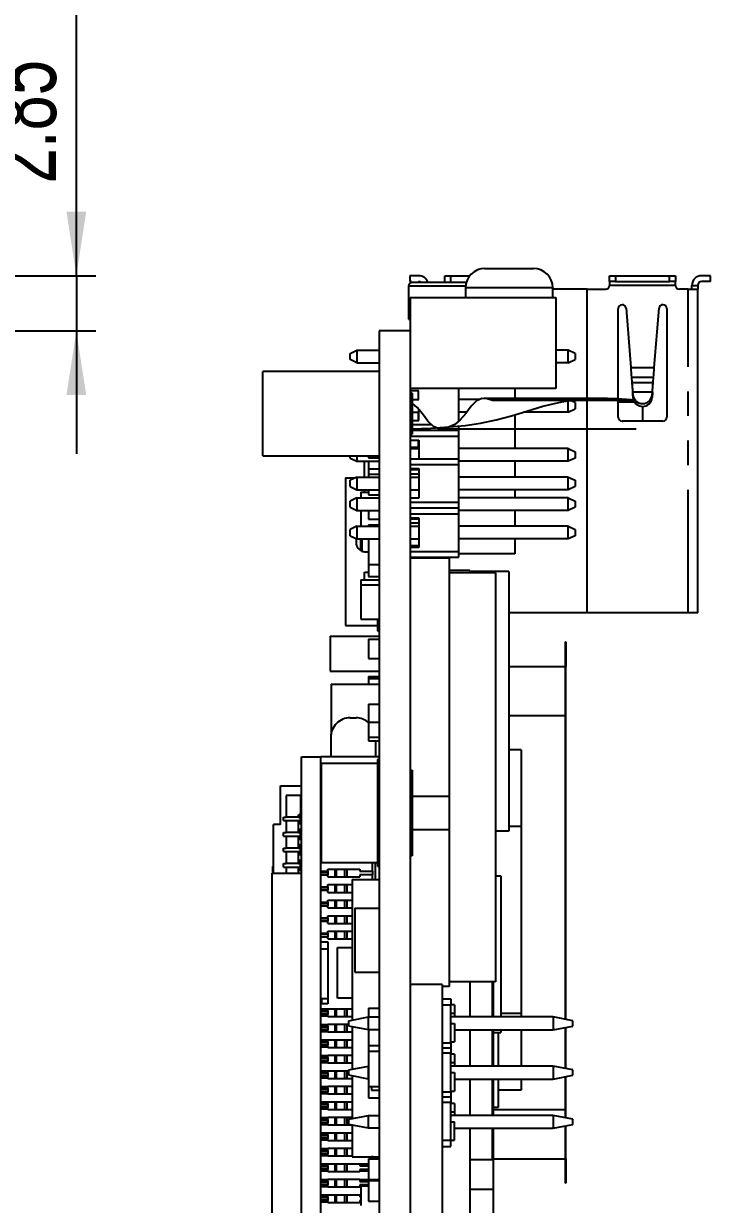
# Model space of a CAD drawing. Extents: x 5 to 415, y 3 to 292.
# Drawn here: x 143.2 to 178.7, y 135.3 to 196.2 of the extents above; entities that cross this region are included whole.
import ezdxf
from ezdxf.enums import TextEntityAlignment as Align

# ---------------------------------------------------------------- set-up
doc = ezdxf.new("R2010")
doc.units = 0
doc.linetypes.add('PHANTOM', pattern=[12.7, 6.35, -1.27, 1.27, -1.27, 1.27, -1.27])
doc.layers.get('0').update_dxf_attribs({"linetype": 'CONTINUOUS'})
doc.dimstyles.new('SLDDIMSTYLE0', dxfattribs={"dimtxt": 3.5, "dimasz": 3.302, "dimexe": 0, "dimexo": 0.0625, "dimgap": 0.875, "dimtad": 1, "dimrnd": 1e-09, "dimzin": 12, "dimsah": 1, "dimcen": 0.09, "dimazin": 3, "dimtfac": 1, "dimtmove": 0, "dimatfit": 3})

# ---------------------------------------------------------------- blocks, each defined once
blk = doc.blocks.new('_D_17')
at = {"color": 7, "linetype": 'CONTINUOUS'}
for p, q in [((145.943, 183.202), (145.943, 197.009)), ((124.04, 183.202), (146.943, 183.202)), ((145.943, 183.202), (145.943, 180.352)), ((134.75, 180.352), (146.943, 180.352)), ((145.943, 180.352), (145.943, 174.002))]:
    blk.add_line(p, q, dxfattribs=at)
for points in [[(145.943, 183.202), (146.451, 186.504), (145.435, 186.504)], [(145.943, 180.352), (145.435, 177.05), (146.451, 177.05)]]:
    blk.add_solid(points, dxfattribs=at)
at = {"color": 7, "linetype": 'CONTINUOUS', "width": 0.7}
blk.add_text('2.85', height=3.5, rotation=90, dxfattribs=at).set_placement((145.943, 187.957, -81.793), align=Align.BOTTOM_LEFT)

msp = doc.modelspace()

# ---------------------------------------------------------------- linework, layer by layer
at = {"color": 7, "linetype": 'CONTINUOUS'}
for p, q in [((167.021, 183.575), (169.521, 183.575)), ((163.151, 183.202), (163.151, 182.902)), ((163.601, 183.202), (163.151, 183.202)), ((163.225, 182.902), (163.151, 182.902)), ((166.071, 182.852), (163.271, 182.852)), ((164.951, 182.902), (164.951, 183.202)), ((164.951, 183.202), (165.251, 183.202)), ((165.251, 183.202), (166.242, 183.202)), ((173.451, 182.902), (173.451, 183.202)), ((173.451, 183.202), (173.751, 183.202)), ((173.751, 182.902), (173.451, 182.902)), ((173.451, 182.902), (173.451, 182.702)), ((173.751, 183.202), (176.551, 183.202)), ((173.751, 182.902), (176.551, 182.902)), ((176.551, 183.202), (176.851, 183.202)), ((176.851, 182.902), (176.551, 182.902)), ((176.851, 183.202), (176.851, 182.902)), ((176.851, 182.702), (176.851, 182.902)), ((178.651, 183.202), (178.201, 183.202)), ((178.651, 182.902), (178.201, 182.902)), ((178.651, 182.902), (178.651, 183.202)), ((163.071, 182.652), (163.071, 180.952)), ((166.021, 182.575), (166.021, 182.075)), ((170.521, 182.075), (170.521, 182.575)), ((172.301, 182.502), (170.521, 182.502)), ((172.301, 176.866), (172.301, 182.502)), ((172.301, 182.502), (173.251, 182.502)), ((177.501, 182.502), (177.051, 182.502)), ((177.501, 182.502), (178.001, 182.502)), ((177.701, 182.502), (177.701, 182.702)), ((178.001, 182.702), (178.001, 182.502)), ((178.001, 165.802), (178.001, 182.502)), ((163.171, 182.075), (170.671, 182.075)), ((163.171, 182.075), (163.171, 180.352)), ((170.671, 182.075), (170.671, 177.375)), ((173.901, 176.831), (173.901, 181.502)), ((174.301, 181.518), (174.543, 178.458)), ((175.76, 178.458), (176.002, 181.518)), ((176.401, 181.502), (176.401, 175.902)), ((163.171, 180.352), (161.571, 180.352)), ((161.571, 180.352), (161.571, 107.352)), ((163.071, 180.952), (163.171, 180.952)), ((163.171, 180.352), (163.171, 107.352)), ((160.071, 179.194), (160.421, 179.357)), ((160.071, 178.87), (160.071, 179.194)), ((160.421, 179.357), (160.421, 178.707)), ((160.421, 179.357), (161.571, 179.357)), ((171.321, 179.357), (170.671, 179.357)), ((171.321, 178.707), (171.321, 179.357)), ((171.671, 179.194), (171.321, 179.357)), ((171.671, 179.194), (171.671, 178.87)), ((160.421, 178.707), (160.071, 178.87)), ((160.421, 178.707), (161.571, 178.707)), ((171.321, 178.707), (170.671, 178.707)), ((171.321, 178.707), (171.671, 178.87)), ((161.571, 178.257), (155.571, 178.257)), ((155.571, 173.907), (155.571, 178.257)), ((174.582, 177.963), (174.604, 177.685)), ((175.699, 177.685), (175.721, 177.963)), ((170.671, 177.375), (163.171, 177.375)), ((165.671, 175.697), (165.671, 177.375)), ((168.571, 177.375), (168.571, 176.866)), ((174.625, 177.421), (174.626, 177.4)), ((175.677, 177.4), (175.678, 177.421)), ((163.611, 177.262), (163.171, 177.262)), ((163.271, 177.132), (163.171, 177.132)), ((163.271, 177.132), (163.271, 175.032)), ((163.271, 176.817), (163.611, 176.817)), ((163.571, 177.262), (163.571, 176.817)), ((166.765, 176.817), (165.671, 176.817)), ((172.843, 176.866), (166.967, 176.866)), ((174.818, 176.767), (167.418, 176.767)), ((171.321, 176.167), (171.321, 176.746)), ((171.671, 176.654), (171.439, 176.762)), ((172.301, 165.802), (172.301, 176.767)), ((173.901, 176.773), (174.818, 176.681)), ((173.901, 175.902), (173.901, 176.767)), ((174.642, 177.202), (174.653, 177.063)), ((174.642, 177.202), (174.642, 177.052)), ((174.642, 177.052), (174.653, 176.913)), ((175.65, 177.063), (175.661, 177.202)), ((175.65, 176.913), (175.661, 177.052)), ((175.661, 177.202), (175.661, 177.052)), ((163.271, 176.167), (163.611, 176.167)), ((163.571, 176.167), (163.571, 175.722)), ((163.611, 175.722), (163.611, 176.301)), ((166.083, 176.167), (165.671, 176.167)), ((171.321, 176.167), (169.032, 176.167)), ((171.321, 176.167), (171.671, 176.33)), ((171.671, 176.654), (171.671, 176.33)), ((174.731, 176.681), (173.901, 176.681)), ((175.151, 176.452), (175.151, 175.702)), ((163.271, 175.722), (163.611, 175.722)), ((163.271, 175.522), (164.263, 175.522)), ((168.571, 176.027), (168.571, 174.277)), ((176.201, 175.702), (174.101, 175.702)), ((163.171, 175.032), (163.271, 175.032)), ((163.171, 174.922), (165.671, 174.922)), ((163.271, 175.222), (165.671, 175.222)), ((164.744, 175.299), (174.818, 175.299)), ((165.671, 175.222), (165.671, 175.445)), ((165.671, 174.922), (165.671, 175.222)), ((165.671, 173.754), (165.671, 174.922)), ((163.171, 174.722), (163.611, 174.722)), ((163.611, 174.338), (163.171, 174.338)), ((163.171, 174.277), (163.611, 174.277)), ((163.571, 174.722), (163.571, 174.338)), ((163.611, 174.722), (163.611, 173.754)), ((171.321, 174.277), (165.671, 174.277)), ((171.321, 173.627), (171.321, 174.277)), ((171.321, 174.277), (171.671, 174.114)), ((155.571, 173.907), (161.571, 173.907)), ((160.071, 173.79), (160.071, 173.907)), ((160.071, 173.79), (160.421, 173.627)), ((160.421, 173.907), (160.421, 173.627)), ((161.021, 173.907), (161.021, 173.802)), ((161.021, 173.802), (161.571, 173.802)), ((163.171, 173.754), (165.671, 173.754)), ((165.671, 173.454), (165.671, 173.754)), ((171.671, 173.79), (171.321, 173.627)), ((171.671, 174.114), (171.671, 173.79)), ((160.421, 173.627), (161.571, 173.627)), ((160.801, 172.809), (160.801, 173.622)), ((160.801, 173.622), (161.021, 173.622)), ((161.021, 173.627), (161.021, 173.234)), ((161.021, 173.234), (161.571, 173.234)), ((161.021, 173.234), (161.021, 172.966)), ((163.171, 173.454), (165.671, 173.454)), ((163.171, 173.254), (163.611, 173.254)), ((163.611, 173.182), (163.171, 173.182)), ((163.611, 173.254), (163.611, 171.714)), ((171.321, 173.627), (165.671, 173.627)), ((165.671, 171.514), (165.671, 173.454)), ((168.571, 173.627), (168.571, 172.809)), ((159.821, 172.763), (160.324, 172.763)), ((159.821, 172.763), (159.821, 165.143)), ((160.421, 172.809), (160.071, 172.646)), ((160.071, 172.322), (160.071, 172.646)), ((160.421, 172.809), (160.421, 172.159)), ((160.421, 172.809), (161.571, 172.809)), ((161.021, 172.966), (161.021, 172.809)), ((161.021, 172.966), (161.571, 172.966)), ((163.171, 172.982), (163.611, 172.982)), ((163.171, 172.809), (163.611, 172.809)), ((171.321, 172.809), (165.671, 172.809)), ((171.321, 172.159), (171.321, 172.809)), ((171.321, 172.809), (171.671, 172.646)), ((171.671, 172.646), (171.671, 172.322)), ((160.071, 172.322), (160.421, 172.159)), ((160.421, 172.159), (161.571, 172.159)), ((160.621, 172.027), (160.621, 171.737)), ((160.621, 172.027), (161.021, 172.027)), ((160.801, 172.027), (160.801, 172.159)), ((161.021, 172.159), (161.021, 171.9)), ((161.021, 171.9), (161.571, 171.9)), ((161.021, 171.9), (161.021, 171.894)), ((161.021, 171.894), (161.571, 171.894)), ((163.171, 172.159), (163.611, 172.159)), ((171.321, 172.159), (165.671, 172.159)), ((168.571, 172.159), (168.571, 171.737)), ((171.671, 172.322), (171.321, 172.159)), ((160.421, 171.737), (160.071, 171.574)), ((160.071, 171.25), (160.071, 171.574)), ((160.071, 171.25), (160.421, 171.087)), ((160.421, 171.737), (160.421, 171.087)), ((160.421, 171.737), (161.571, 171.737)), ((163.171, 171.737), (163.611, 171.737)), ((163.611, 171.714), (163.171, 171.714)), ((163.171, 171.514), (165.671, 171.514)), ((163.171, 171.214), (165.671, 171.214)), ((171.321, 171.737), (165.671, 171.737)), ((165.671, 171.214), (165.671, 171.514)), ((165.671, 170.914), (165.671, 171.214)), ((171.321, 171.087), (171.321, 171.737)), ((171.321, 171.737), (171.671, 171.574)), ((171.671, 171.25), (171.321, 171.087)), ((171.671, 171.574), (171.671, 171.25)), ((160.421, 171.087), (161.571, 171.087)), ((160.621, 171.087), (160.621, 170.269)), ((161.021, 171.087), (161.021, 170.63)), ((161.021, 170.63), (161.571, 170.63)), ((163.171, 170.914), (165.671, 170.914)), ((163.171, 170.714), (163.611, 170.714)), ((163.611, 170.642), (163.171, 170.642)), ((163.611, 170.714), (163.611, 169.174)), ((171.321, 171.087), (165.671, 171.087)), ((165.671, 168.974), (165.671, 170.914)), ((168.571, 171.087), (168.571, 170.269)), ((160.421, 170.269), (160.071, 170.106)), ((160.071, 169.782), (160.071, 170.106)), ((160.421, 170.269), (160.421, 169.619)), ((160.421, 170.269), (161.571, 170.269)), ((161.021, 170.35), (161.021, 170.269)), ((161.021, 170.35), (161.571, 170.35)), ((163.171, 170.442), (163.611, 170.442)), ((163.171, 170.269), (163.611, 170.269)), ((171.321, 170.269), (165.671, 170.269)), ((171.321, 169.619), (171.321, 170.269)), ((171.321, 170.269), (171.671, 170.106)), ((171.671, 170.106), (171.671, 169.782)), ((160.071, 169.782), (160.421, 169.619)), ((160.421, 169.619), (161.571, 169.619)), ((161.021, 169.619), (161.021, 168.293)), ((163.171, 169.619), (163.611, 169.619)), ((171.321, 169.619), (165.671, 169.619)), ((168.571, 169.619), (168.571, 168.852)), ((171.671, 169.782), (171.321, 169.619)), ((160.871, 168.952), (161.021, 168.952)), ((163.611, 169.258), (163.171, 169.258)), ((163.611, 169.174), (163.171, 169.174)), ((163.171, 168.974), (165.671, 168.974)), ((163.571, 169.258), (163.571, 169.174)), ((165.671, 168.674), (165.671, 168.974)), ((168.571, 168.852), (165.671, 168.852)), ((161.021, 168.293), (161.021, 167.678)), ((161.021, 168.293), (161.571, 168.293)), ((163.171, 168.674), (165.671, 168.674)), ((165.171, 168.624), (163.171, 168.624)), ((163.721, 168.674), (163.721, 168.624)), ((163.971, 168.674), (163.971, 168.624)), ((165.171, 168.624), (165.171, 156.327)), ((160.801, 167.505), (160.801, 167.902)), ((160.801, 167.902), (161.021, 167.902)), ((161.021, 167.678), (161.571, 167.678)), ((166.246, 167.982), (165.171, 167.982)), ((167.571, 167.87), (165.171, 167.87)), ((166.246, 167.982), (166.246, 167.87)), ((168.246, 167.937), (166.246, 167.937)), ((166.296, 167.882), (166.246, 167.882)), ((166.296, 167.882), (166.296, 167.87)), ((167.571, 167.87), (167.571, 146.77)), ((168.246, 167.937), (168.246, 154.537)), ((160.621, 167.505), (160.621, 167.251)), ((160.621, 167.505), (161.571, 167.505)), ((160.621, 167.251), (160.621, 165.473)), ((160.621, 167.251), (161.571, 167.251)), ((172.301, 165.802), (168.246, 165.802)), ((177.501, 165.802), (172.301, 165.802)), ((178.001, 165.802), (177.501, 165.802)), ((159.821, 165.143), (161.471, 165.143)), ((160.621, 165.473), (161.571, 165.473)), ((161.471, 165.473), (161.471, 164.882)), ((159.031, 164.595), (159.031, 162.795)), ((159.031, 164.595), (161.571, 164.595)), ((161.471, 164.882), (161.571, 164.882)), ((161.021, 164.449), (161.021, 163.449)), ((161.021, 164.449), (161.571, 164.449)), ((171.171, 164.309), (171.197, 164.309)), ((171.171, 163.039), (171.171, 164.309)), ((171.197, 164.309), (171.197, 163.039)), ((161.021, 163.449), (161.571, 163.449)), ((159.031, 162.795), (161.571, 162.795)), ((168.246, 163.039), (171.171, 163.039)), ((171.171, 144.831), (171.171, 163.039)), ((171.197, 144.827), (171.197, 163.039)), ((159.081, 162.117), (159.081, 159.528)), ((159.081, 162.117), (161.571, 162.117)), ((161.021, 162.523), (161.021, 162.472)), ((161.021, 162.523), (161.571, 162.523)), ((161.021, 162.472), (161.021, 162.421)), ((161.021, 162.472), (161.571, 162.472)), ((161.021, 162.421), (161.021, 162.117)), ((161.021, 162.421), (161.571, 162.421)), ((161.021, 161.092), (161.021, 160.162)), ((161.021, 161.092), (161.571, 161.092)), ((160.071, 160.387), (160.371, 160.387)), ((168.246, 160.499), (171.171, 160.499)), ((161.021, 160.162), (161.571, 160.162)), ((161.021, 160.162), (161.021, 159.39)), ((159.071, 159.387), (159.071, 158.378)), ((161.021, 159.39), (161.021, 159.204)), ((161.021, 159.39), (161.571, 159.39)), ((161.021, 159.204), (161.571, 159.204)), ((161.371, 159.204), (161.371, 158.378)), ((168.886, 158.73), (168.246, 158.73)), ((168.886, 158.73), (168.886, 154.78)), ((157.551, 158.378), (158.551, 158.378)), ((157.551, 128.378), (157.551, 158.378)), ((158.551, 128.378), (158.551, 158.378)), ((161.571, 158.378), (158.551, 158.378)), ((161.471, 158.028), (158.571, 158.028)), ((158.571, 158.028), (158.571, 152.928)), ((161.571, 158.228), (161.471, 158.228)), ((161.471, 158.228), (161.471, 152.728)), ((163.171, 157.682), (163.271, 157.682)), ((163.271, 157.682), (163.271, 153.273)), ((156.471, 154.878), (156.471, 156.878)), ((156.471, 156.878), (157.551, 156.878)), ((156.771, 156.378), (156.771, 155.268)), ((157.551, 156.378), (156.771, 156.378)), ((157.501, 156.378), (157.501, 155.478)), ((158.551, 156.378), (158.571, 156.378)), ((165.171, 156.327), (163.271, 156.327)), ((165.171, 156.327), (165.171, 154.628)), ((157.401, 155.268), (157.401, 155.378)), ((157.401, 155.378), (157.501, 155.378)), ((157.501, 154.878), (157.501, 155.478)), ((157.551, 155.478), (157.501, 155.478)), ((158.571, 155.585), (158.551, 155.583)), ((158.571, 155.478), (158.551, 155.478)), ((156.471, 154.878), (156.121, 154.878)), ((156.121, 152.378), (156.121, 154.878)), ((156.621, 155.268), (156.771, 155.268)), ((156.621, 155.088), (156.621, 155.268)), ((156.621, 155.088), (156.771, 155.088)), ((157.401, 155.268), (156.771, 155.268)), ((156.771, 155.088), (156.771, 154.468)), ((156.771, 155.088), (157.401, 155.088)), ((157.401, 155.268), (157.501, 155.268)), ((157.401, 154.468), (157.401, 155.088)), ((157.401, 155.088), (157.501, 155.088)), ((157.551, 154.878), (157.501, 154.878)), ((158.551, 154.868), (158.571, 154.868)), ((158.551, 154.848), (158.571, 154.848)), ((168.886, 154.78), (168.246, 154.78)), ((168.886, 154.78), (168.886, 145.128)), ((156.621, 154.468), (156.771, 154.468)), ((156.621, 154.288), (156.621, 154.468)), ((156.621, 154.288), (156.771, 154.288)), ((157.401, 154.468), (156.771, 154.468)), ((156.771, 154.288), (156.771, 153.668)), ((156.771, 154.288), (157.401, 154.288)), ((157.401, 154.468), (157.501, 154.468)), ((157.401, 153.668), (157.401, 154.288)), ((157.401, 154.288), (157.501, 154.288)), ((157.501, 154.078), (157.501, 154.678)), ((157.551, 154.678), (157.501, 154.678)), ((158.571, 154.708), (158.551, 154.708)), ((158.551, 154.688), (158.571, 154.688)), ((163.271, 154.628), (165.171, 154.628)), ((165.171, 154.628), (165.171, 146.524)), ((168.246, 154.537), (167.571, 154.537)), ((156.621, 153.668), (156.771, 153.668)), ((156.621, 153.488), (156.621, 153.668)), ((157.401, 153.668), (156.771, 153.668)), ((157.401, 153.668), (157.501, 153.668)), ((157.551, 154.078), (157.501, 154.078)), ((157.501, 153.278), (157.501, 153.878)), ((157.551, 153.878), (157.501, 153.878)), ((158.551, 154.068), (158.571, 154.068)), ((158.551, 154.048), (158.571, 154.048)), ((158.571, 153.908), (158.551, 153.908)), ((158.551, 153.888), (158.571, 153.888)), ((156.621, 153.488), (156.771, 153.488)), ((156.771, 153.488), (156.771, 152.868)), ((156.771, 153.488), (157.401, 153.488)), ((157.401, 152.868), (157.401, 153.488)), ((157.401, 153.488), (157.501, 153.488)), ((157.551, 153.278), (157.501, 153.278)), ((157.501, 152.478), (157.501, 153.078)), ((157.551, 153.078), (157.501, 153.078)), ((158.551, 153.268), (158.571, 153.268)), ((158.551, 153.248), (158.571, 153.248)), ((158.571, 153.108), (158.551, 153.108)), ((158.551, 153.088), (158.571, 153.088)), ((163.271, 153.273), (163.171, 153.273)), ((156.051, 134.378), (156.051, 152.378)), ((156.051, 152.378), (157.551, 152.378)), ((156.061, 152.71), (156.061, 152.378)), ((156.121, 152.71), (156.061, 152.71)), ((156.621, 152.868), (156.771, 152.868)), ((156.621, 152.688), (156.621, 152.868)), ((156.621, 152.688), (156.771, 152.688)), ((157.401, 152.868), (156.771, 152.868)), ((156.771, 152.688), (156.771, 152.378)), ((156.771, 152.688), (157.401, 152.688)), ((157.401, 152.868), (157.501, 152.868)), ((157.401, 152.378), (157.401, 152.688)), ((157.401, 152.688), (157.501, 152.688)), ((157.551, 152.478), (157.501, 152.478)), ((158.551, 152.468), (158.921, 152.468)), ((158.551, 152.448), (158.921, 152.448)), ((158.571, 152.928), (161.471, 152.928)), ((158.921, 152.578), (160.571, 152.578)), ((158.921, 152.468), (158.921, 152.578)), ((158.921, 152.468), (158.921, 152.288)), ((159.271, 152.578), (159.271, 152.178)), ((159.371, 152.178), (159.371, 152.578)), ((159.771, 152.578), (159.771, 152.178)), ((159.921, 152.178), (159.921, 152.578)), ((160.571, 152.578), (160.571, 152.468)), ((160.571, 152.468), (161.221, 152.468)), ((161.221, 152.468), (161.221, 152.928)), ((161.221, 152.468), (161.221, 152.288)), ((161.371, 152.04), (161.371, 152.928)), ((161.471, 152.728), (161.571, 152.728)), ((158.921, 152.308), (158.551, 152.308)), ((158.551, 152.288), (158.921, 152.288)), ((158.921, 152.178), (158.921, 152.288)), ((158.921, 152.178), (160.571, 152.178)), ((158.921, 151.778), (160.171, 151.778)), ((158.921, 151.668), (158.921, 151.778)), ((159.271, 151.778), (159.271, 151.378)), ((159.371, 151.378), (159.371, 151.778)), ((159.771, 151.778), (159.771, 151.378)), ((159.921, 151.378), (159.921, 151.778)), ((160.171, 152.04), (160.171, 144.793)), ((160.171, 152.04), (161.571, 152.04)), ((160.571, 152.288), (160.571, 152.178)), ((161.221, 152.288), (160.571, 152.288)), ((161.221, 152.04), (161.221, 152.288)), ((167.571, 152.242), (167.846, 152.242)), ((167.846, 152.242), (167.846, 144.95)), ((158.551, 151.668), (158.921, 151.668)), ((158.551, 151.648), (158.921, 151.648)), ((158.921, 151.508), (158.551, 151.508)), ((158.551, 151.488), (158.921, 151.488)), ((158.921, 151.668), (158.921, 151.488)), ((158.921, 151.378), (158.921, 151.488)), ((158.921, 151.378), (160.171, 151.378)), ((158.551, 150.868), (158.921, 150.868)), ((158.551, 150.848), (158.921, 150.848)), ((158.921, 150.708), (158.551, 150.708)), ((158.551, 150.688), (158.921, 150.688)), ((158.921, 150.978), (160.171, 150.978)), ((158.921, 150.868), (158.921, 150.978)), ((158.921, 150.868), (158.921, 150.688)), ((158.921, 150.578), (158.921, 150.688)), ((158.921, 150.578), (160.171, 150.578)), ((159.271, 150.978), (159.271, 150.578)), ((159.371, 150.578), (159.371, 150.978)), ((159.771, 150.978), (159.771, 150.578)), ((159.921, 150.578), (159.921, 150.978)), ((160.301, 150.562), (161.571, 150.562)), ((160.301, 150.562), (160.301, 147.26)), ((158.551, 150.068), (158.921, 150.068)), ((158.551, 150.048), (158.921, 150.048)), ((158.921, 149.908), (158.551, 149.908)), ((158.551, 149.888), (158.921, 149.888)), ((158.921, 150.178), (160.171, 150.178)), ((158.921, 150.068), (158.921, 150.178)), ((158.921, 150.068), (158.921, 149.888)), ((158.921, 149.778), (158.921, 149.888)), ((159.271, 150.178), (159.271, 149.778)), ((159.371, 149.778), (159.371, 150.178)), ((159.771, 150.178), (159.771, 149.778)), ((159.921, 149.778), (159.921, 150.178)), ((158.921, 149.778), (160.171, 149.778)), ((158.921, 149.378), (160.171, 149.378)), ((158.921, 149.268), (158.921, 149.378)), ((159.271, 149.378), (159.271, 148.978)), ((159.371, 148.978), (159.371, 149.378)), ((159.771, 149.378), (159.771, 148.978)), ((159.921, 148.978), (159.921, 149.378)), ((158.551, 149.268), (158.921, 149.268)), ((158.551, 149.248), (158.921, 149.248)), ((158.551, 149.108), (158.921, 149.108)), ((158.551, 149.088), (158.921, 149.088)), ((158.551, 148.828), (158.921, 148.828)), ((158.921, 149.268), (158.921, 149.088)), ((158.921, 148.978), (158.921, 149.088)), ((158.921, 148.978), (160.171, 148.978)), ((158.921, 148.828), (158.921, 145.628)), ((158.921, 148.448), (158.551, 148.448)), ((159.421, 145.928), (159.421, 148.528)), ((159.421, 148.528), (160.171, 148.528)), ((160.301, 147.26), (161.571, 147.26)), ((164.821, 146.625), (163.171, 146.625)), ((164.821, 146.625), (164.821, 111.925)), ((165.171, 146.524), (164.821, 146.524)), ((167.571, 146.77), (165.171, 146.77)), ((166.246, 146.77), (166.246, 144.95)), ((167.396, 146.77), (167.396, 144.95)), ((167.446, 146.77), (167.446, 144.95)), ((158.551, 145.908), (158.921, 145.908)), ((158.601, 145.878), (158.551, 145.878)), ((158.921, 145.628), (158.551, 145.628)), ((158.601, 145.628), (158.601, 145.878)), ((160.171, 145.928), (159.421, 145.928)), ((164.821, 145.89), (165.254, 145.89)), ((165.254, 145.89), (165.254, 145.573)), ((158.551, 145.368), (158.921, 145.368)), ((158.551, 145.268), (158.921, 145.268)), ((158.551, 145.248), (158.921, 145.248)), ((158.921, 145.108), (158.551, 145.108)), ((158.921, 145.088), (158.551, 145.088)), ((158.921, 145.378), (160.171, 145.378)), ((158.921, 145.368), (158.921, 145.378)), ((158.921, 145.268), (158.921, 145.368)), ((158.921, 145.268), (158.921, 145.088)), ((158.921, 144.988), (158.921, 145.088)), ((159.271, 145.378), (159.271, 144.978)), ((159.371, 144.978), (159.371, 145.378)), ((159.771, 145.378), (159.771, 144.978)), ((159.921, 144.978), (159.921, 145.378)), ((161.021, 145.407), (161.021, 144.95)), ((161.021, 145.407), (161.571, 145.407)), ((164.821, 145.573), (165.254, 145.573)), ((165.254, 143.604), (165.254, 145.573)), ((165.457, 145.573), (165.254, 145.573)), ((165.254, 145.141), (165.457, 145.141)), ((165.457, 145.573), (165.457, 145.141)), ((165.457, 145.141), (165.457, 144.95)), ((168.886, 145.128), (167.846, 145.128)), ((168.886, 145.128), (168.886, 144.95)), ((158.921, 144.988), (158.551, 144.988)), ((158.551, 144.568), (158.921, 144.568)), ((158.551, 144.468), (158.921, 144.468)), ((158.551, 144.448), (158.921, 144.448)), ((158.921, 144.978), (158.921, 144.988)), ((158.921, 144.978), (160.171, 144.978)), ((158.921, 144.578), (159.996, 144.578)), ((158.921, 144.568), (158.921, 144.578)), ((158.921, 144.468), (158.921, 144.568)), ((158.921, 144.468), (158.921, 144.288)), ((159.271, 144.578), (159.271, 144.178)), ((159.371, 144.178), (159.371, 144.578)), ((159.771, 144.578), (159.771, 144.178)), ((159.921, 144.178), (159.921, 144.578)), ((159.996, 144.76), (161.012, 144.95)), ((159.996, 144.48), (159.996, 144.76)), ((161.012, 144.29), (159.996, 144.48)), ((160.171, 144.448), (160.171, 142.253)), ((161.012, 144.29), (161.012, 144.95)), ((161.012, 144.95), (161.571, 144.95)), ((170.537, 144.95), (165.254, 144.95)), ((165.254, 144.62), (165.457, 144.62)), ((165.457, 144.62), (165.457, 143.668)), ((170.537, 144.95), (170.537, 144.29)), ((171.553, 144.76), (170.537, 144.95)), ((170.537, 144.29), (171.553, 144.48)), ((171.171, 142.291), (171.171, 144.409)), ((171.197, 142.287), (171.197, 144.413)), ((171.553, 144.48), (171.553, 144.76)), ((158.921, 144.308), (158.551, 144.308)), ((158.921, 144.288), (158.551, 144.288)), ((158.921, 144.188), (158.551, 144.188)), ((158.921, 144.188), (158.921, 144.288)), ((158.921, 144.178), (158.921, 144.188)), ((158.921, 144.178), (160.171, 144.178)), ((161.571, 144.29), (161.012, 144.29)), ((161.021, 144.29), (161.021, 143.477)), ((165.457, 144.29), (170.537, 144.29)), ((166.246, 144.29), (166.246, 142.41)), ((167.396, 144.29), (167.396, 142.41)), ((167.446, 144.29), (167.446, 142.41)), ((167.446, 144.142), (167.846, 144.142)), ((167.696, 144.142), (167.696, 142.41)), ((167.846, 144.29), (167.846, 144.142)), ((168.886, 144.29), (168.886, 142.41)), ((158.551, 143.768), (158.921, 143.768)), ((158.551, 143.668), (158.921, 143.668)), ((158.551, 143.648), (158.921, 143.648)), ((158.921, 143.508), (158.551, 143.508)), ((158.921, 143.488), (158.551, 143.488)), ((158.921, 143.388), (158.551, 143.388)), ((158.921, 143.778), (160.171, 143.778)), ((158.921, 143.768), (158.921, 143.778)), ((158.921, 143.668), (158.921, 143.768)), ((158.921, 143.668), (158.921, 143.488)), ((158.921, 143.388), (158.921, 143.488)), ((158.921, 143.378), (158.921, 143.388)), ((158.921, 143.378), (160.171, 143.378)), ((159.271, 143.778), (159.271, 143.378)), ((159.371, 143.378), (159.371, 143.778)), ((159.771, 143.778), (159.771, 143.378)), ((159.921, 143.378), (159.921, 143.778)), ((161.021, 143.477), (161.021, 143.193)), ((161.021, 143.477), (161.571, 143.477)), ((161.021, 143.193), (161.571, 143.193)), ((161.021, 143.193), (161.021, 141.363)), ((165.254, 143.604), (164.821, 143.604)), ((165.254, 143.35), (164.821, 143.35)), ((165.254, 143.668), (165.457, 143.668)), ((165.254, 143.604), (165.254, 143.35)), ((165.254, 143.35), (165.254, 143.096)), ((158.551, 142.968), (158.921, 142.968)), ((158.551, 142.868), (158.921, 142.868)), ((158.551, 142.848), (158.921, 142.848)), ((158.921, 142.708), (158.551, 142.708)), ((158.921, 142.688), (158.551, 142.688)), ((158.921, 142.588), (158.551, 142.588)), ((158.921, 142.978), (160.171, 142.978)), ((158.921, 142.968), (158.921, 142.978)), ((158.921, 142.868), (158.921, 142.968)), ((158.921, 142.868), (158.921, 142.688)), ((158.921, 142.588), (158.921, 142.688)), ((158.921, 142.578), (158.921, 142.588)), ((158.921, 142.578), (160.171, 142.578)), ((159.271, 142.978), (159.271, 142.578)), ((159.371, 142.578), (159.371, 142.978)), ((159.771, 142.978), (159.771, 142.578)), ((159.921, 142.578), (159.921, 142.978)), ((164.821, 143.096), (165.254, 143.096)), ((165.254, 141.064), (165.254, 143.096)), ((165.457, 143.033), (165.254, 143.033)), ((165.254, 142.601), (165.457, 142.601)), ((165.457, 143.033), (165.457, 142.601)), ((165.457, 142.601), (165.457, 142.41)), ((158.551, 142.168), (158.921, 142.168)), ((158.551, 142.068), (158.921, 142.068)), ((158.551, 142.048), (158.921, 142.048)), ((158.921, 142.178), (159.996, 142.178)), ((158.921, 142.168), (158.921, 142.178)), ((158.921, 142.068), (158.921, 142.168)), ((158.921, 142.068), (158.921, 141.888)), ((159.271, 142.178), (159.271, 141.778)), ((159.371, 141.778), (159.371, 142.178)), ((159.771, 142.178), (159.771, 141.778)), ((159.921, 141.778), (159.921, 142.178)), ((159.996, 142.22), (161.012, 142.41)), ((159.996, 141.94), (159.996, 142.22)), ((161.012, 141.75), (161.012, 142.41)), ((161.012, 142.41), (161.021, 142.41)), ((170.537, 142.41), (165.254, 142.41)), ((165.254, 142.08), (165.457, 142.08)), ((165.457, 142.08), (165.457, 141.128)), ((170.537, 142.41), (170.537, 141.75)), ((171.553, 142.22), (170.537, 142.41)), ((171.553, 141.94), (171.553, 142.22)), ((158.921, 141.908), (158.551, 141.908)), ((158.921, 141.888), (158.551, 141.888)), ((158.921, 141.788), (158.551, 141.788)), ((158.551, 141.368), (158.921, 141.368)), ((158.921, 141.788), (158.921, 141.888)), ((158.921, 141.778), (158.921, 141.788)), ((158.921, 141.778), (160.171, 141.778)), ((158.921, 141.378), (160.171, 141.378)), ((158.921, 141.368), (158.921, 141.378)), ((158.921, 141.268), (158.921, 141.368)), ((159.271, 141.378), (159.271, 140.978)), ((159.371, 140.978), (159.371, 141.378)), ((159.771, 141.378), (159.771, 140.978)), ((159.921, 140.978), (159.921, 141.378)), ((161.012, 141.75), (159.996, 141.94)), ((160.171, 141.908), (160.171, 139.713)), ((161.021, 141.75), (161.012, 141.75)), ((161.021, 141.363), (161.021, 140.785)), ((161.021, 141.363), (161.571, 141.363)), ((161.171, 141.363), (161.171, 141.174)), ((165.457, 141.75), (170.537, 141.75)), ((166.246, 141.75), (166.246, 139.87)), ((167.396, 141.75), (167.396, 139.87)), ((167.446, 141.75), (167.446, 139.87)), ((167.696, 141.75), (167.696, 140.272)), ((168.886, 141.75), (168.886, 141.178)), ((170.537, 141.75), (171.553, 141.94)), ((171.171, 139.751), (171.171, 141.869)), ((171.197, 139.747), (171.197, 141.873)), ((158.551, 141.268), (158.921, 141.268)), ((158.551, 141.248), (158.921, 141.248)), ((158.921, 141.108), (158.551, 141.108)), ((158.921, 141.088), (158.551, 141.088)), ((158.921, 140.988), (158.551, 140.988)), ((158.921, 141.268), (158.921, 141.088)), ((158.921, 140.988), (158.921, 141.088)), ((158.921, 140.978), (158.921, 140.988)), ((158.921, 140.978), (160.171, 140.978)), ((161.021, 140.785), (161.571, 140.785)), ((161.171, 141.174), (161.571, 141.174)), ((165.254, 141.064), (164.821, 141.064)), ((165.254, 140.81), (164.821, 140.81)), ((165.254, 141.128), (165.457, 141.128)), ((165.254, 141.064), (165.254, 140.81)), ((165.254, 140.81), (165.254, 140.556)), ((168.886, 141.178), (167.696, 141.178)), ((158.551, 140.568), (158.921, 140.568)), ((158.551, 140.468), (158.921, 140.468)), ((158.551, 140.448), (158.921, 140.448)), ((158.921, 140.308), (158.551, 140.308)), ((158.921, 140.288), (158.551, 140.288)), ((158.921, 140.188), (158.551, 140.188)), ((158.921, 140.578), (160.171, 140.578)), ((158.921, 140.568), (158.921, 140.578)), ((158.921, 140.468), (158.921, 140.568)), ((158.921, 140.468), (158.921, 140.288)), ((158.921, 140.188), (158.921, 140.288)), ((158.921, 140.178), (158.921, 140.188)), ((158.921, 140.178), (160.171, 140.178)), ((159.271, 140.578), (159.271, 140.178)), ((159.371, 140.178), (159.371, 140.578)), ((159.771, 140.578), (159.771, 140.178)), ((159.921, 140.178), (159.921, 140.578)), ((164.821, 140.556), (165.254, 140.556)), ((165.254, 138.588), (165.254, 140.556)), ((165.457, 140.493), (165.254, 140.493)), ((165.457, 140.493), (165.457, 140.061)), ((167.696, 140.272), (167.446, 140.272)), ((167.446, 140.179), (171.171, 140.179)), ((158.551, 139.768), (158.921, 139.768)), ((158.551, 139.668), (158.921, 139.668)), ((158.551, 139.648), (158.921, 139.648)), ((158.921, 139.778), (160.171, 139.778)), ((158.921, 139.768), (158.921, 139.778)), ((158.921, 139.668), (158.921, 139.768)), ((158.921, 139.668), (158.921, 139.488)), ((159.271, 139.778), (159.271, 139.378)), ((159.371, 139.378), (159.371, 139.778)), ((159.771, 139.778), (159.771, 139.378)), ((159.921, 139.378), (159.921, 139.778)), ((159.996, 139.68), (161.012, 139.87)), ((159.996, 139.4), (159.996, 139.68)), ((161.012, 139.21), (161.012, 139.87)), ((161.012, 139.87), (161.571, 139.87)), ((165.254, 140.061), (165.457, 140.061)), ((170.537, 139.87), (165.254, 139.87)), ((165.254, 139.54), (165.457, 139.54)), ((165.457, 140.061), (165.457, 139.87)), ((165.457, 138.588), (165.457, 139.54)), ((170.537, 139.87), (170.537, 139.21)), ((171.553, 139.68), (170.537, 139.87)), ((171.553, 139.4), (171.553, 139.68)), ((158.921, 139.508), (158.551, 139.508)), ((158.921, 139.488), (158.551, 139.488)), ((158.921, 139.388), (158.551, 139.388)), ((158.551, 138.968), (158.921, 138.968)), ((158.921, 139.388), (158.921, 139.488)), ((158.921, 139.378), (158.921, 139.388)), ((158.921, 139.378), (160.118, 139.378)), ((158.921, 138.978), (160.171, 138.978)), ((158.921, 138.968), (158.921, 138.978)), ((158.921, 138.868), (158.921, 138.968)), ((159.271, 138.978), (159.271, 138.578)), ((159.371, 138.578), (159.371, 138.978)), ((159.771, 138.978), (159.771, 138.578)), ((159.921, 138.578), (159.921, 138.978)), ((161.012, 139.21), (159.996, 139.4)), ((160.171, 139.368), (160.171, 137.74)), ((161.571, 139.21), (161.012, 139.21)), ((165.457, 139.21), (170.537, 139.21)), ((166.246, 139.21), (166.246, 120.982)), ((167.396, 139.21), (167.396, 137.583)), ((167.446, 139.21), (167.446, 136.042)), ((170.537, 139.21), (171.553, 139.4)), ((171.171, 137.639), (171.171, 139.329)), ((171.197, 137.639), (171.197, 139.333)), ((158.551, 138.868), (158.921, 138.868)), ((158.551, 138.848), (158.921, 138.848)), ((158.921, 138.708), (158.551, 138.708)), ((158.921, 138.688), (158.551, 138.688)), ((158.921, 138.588), (158.551, 138.588)), ((158.921, 138.868), (158.921, 138.688)), ((158.921, 138.588), (158.921, 138.688)), ((158.921, 138.578), (158.921, 138.588)), ((158.921, 138.578), (160.171, 138.578)), ((164.821, 138.588), (165.254, 138.588)), ((165.254, 138.27), (165.254, 138.588)), ((165.254, 138.588), (165.457, 138.588)), ((158.551, 138.168), (158.921, 138.168)), ((158.551, 138.068), (158.921, 138.068)), ((158.551, 138.048), (158.921, 138.048)), ((158.921, 137.908), (158.551, 137.908)), ((158.921, 137.888), (158.551, 137.888)), ((158.921, 137.788), (158.551, 137.788)), ((158.921, 138.178), (160.171, 138.178)), ((158.921, 138.168), (158.921, 138.178)), ((158.921, 138.068), (158.921, 138.168)), ((158.921, 138.068), (158.921, 137.888)), ((158.921, 137.788), (158.921, 137.888)), ((158.921, 137.778), (158.921, 137.788)), ((158.921, 137.778), (160.171, 137.778)), ((159.271, 138.178), (159.271, 137.778)), ((159.371, 137.778), (159.371, 138.178)), ((159.771, 138.178), (159.771, 137.778)), ((159.921, 137.778), (159.921, 138.178)), ((160.171, 137.74), (161.571, 137.74)), ((161.221, 137.635), (161.221, 137.788)), ((161.371, 137.635), (161.371, 137.74)), ((164.821, 138.27), (165.254, 138.27)), ((158.551, 137.368), (158.921, 137.368)), ((158.551, 137.268), (158.921, 137.268)), ((158.551, 137.248), (158.921, 137.248)), ((158.921, 137.108), (158.551, 137.108)), ((158.921, 137.088), (158.551, 137.088)), ((158.921, 137.378), (160.571, 137.378)), ((158.921, 137.368), (158.921, 137.378)), ((158.921, 137.268), (158.921, 137.368)), ((158.921, 137.268), (158.921, 137.088)), ((158.921, 136.988), (158.921, 137.088)), ((159.271, 137.378), (159.271, 136.978)), ((159.371, 136.978), (159.371, 137.378)), ((159.771, 137.378), (159.771, 136.978)), ((159.921, 136.978), (159.921, 137.378)), ((160.571, 137.378), (160.571, 137.368)), ((160.571, 137.368), (161.021, 137.368)), ((160.571, 137.368), (160.571, 137.268)), ((160.571, 137.268), (161.021, 137.268)), ((160.571, 137.088), (160.571, 136.988)), ((161.021, 137.088), (160.571, 137.088)), ((161.021, 137.635), (161.021, 136.568)), ((161.021, 137.635), (161.571, 137.635)), ((167.396, 137.583), (166.246, 137.583)), ((167.446, 137.639), (171.171, 137.639)), ((171.171, 136.369), (171.171, 137.639)), ((171.197, 137.639), (171.197, 136.369)), ((158.921, 136.988), (158.551, 136.988)), ((158.551, 136.568), (158.921, 136.568)), ((158.921, 136.978), (158.921, 136.988)), ((158.921, 136.978), (160.571, 136.978)), ((158.921, 136.578), (160.571, 136.578)), ((158.921, 136.568), (158.921, 136.578)), ((158.921, 136.468), (158.921, 136.568)), ((159.271, 136.578), (159.271, 136.178)), ((159.371, 136.178), (159.371, 136.578)), ((159.771, 136.578), (159.771, 136.178)), ((159.921, 136.178), (159.921, 136.578)), ((160.571, 136.988), (160.571, 136.978)), ((161.021, 136.988), (160.571, 136.988)), ((160.571, 136.578), (160.571, 136.568)), ((160.571, 136.568), (161.021, 136.568)), ((160.571, 136.568), (160.571, 136.468)), ((161.021, 136.568), (161.571, 136.568)), ((161.021, 136.568), (161.021, 136.517)), ((161.021, 136.517), (161.571, 136.517)), ((161.021, 136.517), (161.021, 135.451)), ((158.551, 136.468), (158.921, 136.468)), ((158.551, 136.448), (158.921, 136.448)), ((158.921, 136.308), (158.551, 136.308)), ((158.921, 136.288), (158.551, 136.288)), ((158.921, 136.188), (158.551, 136.188)), ((158.921, 136.468), (158.921, 136.288)), ((158.921, 136.188), (158.921, 136.288)), ((158.921, 136.178), (158.921, 136.188)), ((158.921, 136.178), (160.571, 136.178)), ((160.571, 136.468), (161.021, 136.468)), ((160.571, 136.288), (160.571, 136.188)), ((161.021, 136.288), (160.571, 136.288)), ((160.571, 136.188), (160.571, 136.178)), ((160.621, 136.188), (160.571, 136.188)), ((160.621, 136.238), (160.621, 135.222)), ((160.621, 136.238), (161.021, 136.238)), ((167.446, 136.042), (166.246, 136.042)), ((167.446, 136.042), (167.446, 125.842)), ((171.197, 136.369), (171.171, 136.369)), ((158.551, 135.768), (158.921, 135.768)), ((158.551, 135.668), (158.921, 135.668)), ((158.551, 135.648), (158.921, 135.648)), ((158.921, 135.508), (158.551, 135.508)), ((158.921, 135.488), (158.551, 135.488)), ((158.921, 135.388), (158.551, 135.388)), ((158.921, 135.778), (160.571, 135.778)), ((158.921, 135.768), (158.921, 135.778)), ((158.921, 135.668), (158.921, 135.768)), ((158.921, 135.668), (158.921, 135.488)), ((158.921, 135.388), (158.921, 135.488)), ((158.921, 135.378), (158.921, 135.388)), ((158.921, 135.378), (160.571, 135.378)), ((159.271, 135.778), (159.271, 135.378)), ((159.371, 135.378), (159.371, 135.778)), ((159.771, 135.778), (159.771, 135.378)), ((159.921, 135.378), (159.921, 135.778)), ((160.571, 135.778), (160.571, 135.768)), ((160.571, 135.768), (160.621, 135.768)), ((160.571, 135.768), (160.571, 135.668)), ((160.571, 135.668), (160.621, 135.668)), ((160.571, 135.488), (160.571, 135.388)), ((160.621, 135.488), (160.571, 135.488)), ((160.571, 135.388), (160.571, 135.378)), ((160.621, 135.388), (160.571, 135.388)), ((161.021, 135.451), (161.571, 135.451))]:
    msp.add_line(p, q, dxfattribs=at)
at = {"color": 8, "linetype": 'PHANTOM'}
for p, q in [((165.251, 183.202), (165.251, 182.902)), ((173.751, 183.202), (173.751, 182.902)), ((176.551, 182.902), (176.551, 183.202)), ((166.024, 182.652), (163.071, 182.652)), ((170.521, 182.575), (166.021, 182.575)), ((176.851, 182.702), (173.451, 182.702)), ((177.501, 165.802), (177.501, 182.502)), ((177.701, 182.702), (178.001, 182.702)), ((174.543, 178.458), (175.76, 178.458)), ((174.582, 177.963), (175.721, 177.963)), ((174.604, 177.685), (175.699, 177.685)), ((174.642, 177.202), (175.661, 177.202)), ((174.653, 177.063), (174.653, 176.913)), ((175.65, 177.063), (175.65, 176.913)), ((160.621, 169.019), (160.621, 169.619)), ((160.676, 169.619), (160.676, 168.992)), ((171.197, 163.039), (171.171, 163.039)), ((171.171, 137.639), (171.197, 137.639))]:
    msp.add_line(p, q, dxfattribs=at)
at = {"color": 7, "linetype": 'CONTINUOUS', "flags": 128}
for points in [[(174.543, 178.458), (174.554, 178.321), (174.564, 178.19), (174.573, 178.069), (174.582, 177.963)], [(175.721, 177.963), (175.729, 178.069), (175.739, 178.19), (175.749, 178.321), (175.76, 178.458)], [(174.604, 177.685), (174.608, 177.627), (174.614, 177.562), (174.619, 177.491), (174.625, 177.417), (174.631, 177.343), (174.637, 177.27), (174.642, 177.202)], [(174.626, 177.402), (174.631, 177.298), (174.637, 177.171), (174.642, 177.052)], [(175.661, 177.202), (175.666, 177.27), (175.672, 177.343), (175.678, 177.417), (175.684, 177.491), (175.689, 177.562), (175.695, 177.627), (175.699, 177.685)], [(175.661, 177.052), (175.666, 177.171), (175.672, 177.298), (175.677, 177.4)], [(163.22, 175.301), (163.27, 175.299), (164.226, 175.33), (165.195, 175.397), (166.006, 175.478), (166.8, 175.596), (167.6, 175.762), (168.397, 175.974), (169.191, 176.216), (170.006, 176.462), (170.982, 176.699), (171.439, 176.762)], [(167.418, 176.767), (167.14, 176.846), (166.862, 176.858), (166.584, 176.74), (166.306, 176.462), (166.028, 176.095), (165.75, 175.762), (165.473, 175.531), (165.195, 175.397), (164.917, 175.318), (164.639, 175.306), (164.361, 175.424), (164.083, 175.702), (163.805, 176.069), (163.527, 176.402), (163.271, 176.615)], [(160.676, 168.992), (160.643, 169.007), (160.621, 169.019)]]:
    msp.add_lwpolyline(points, dxfattribs=at)
at = {"color": 7, "linetype": 'CONTINUOUS'}
for centre, radius, start, end in [((167.021, 182.575), 1, 90, 180), ((169.521, 182.575), 1, 0, 90), ((163.271, 182.652), 0.2, 90, 180), ((163.601, 182.702), 0.5, 17.6574, 90), ((163.601, 182.702), 0.2, 49.30762, 90), ((178.201, 182.702), 0.5, 90, 180), ((178.201, 182.702), 0.2, 90, 180), ((173.251, 182.702), 0.2, 270, 0), ((177.051, 182.702), 0.2, 180, 270), ((174.101, 181.502), 0.2, 4.51978, 180), ((176.201, 181.502), 0.2, 0, 175.48022), ((172.954, 158.884), 17.98, 84.05085, 90.35414), ((175.151, 177.102), 0.5, 184.51961, 355.48039), ((175.151, 176.952), 0.5, 184.52025, 355.47975), ((174.101, 175.902), 0.2, 180, 270), ((176.201, 175.902), 0.2, 270, 0), ((160.871, 169.452), 0.5, 159.48515, 240), ((160.871, 169.452), 0.5, 246.92505, 270.0046), ((160.071, 159.387), 1, 89.99934, 180.00066), ((160.371, 159.387), 1, 49.45903, 89.99924)]:
    msp.add_arc(centre, radius, start, end, dxfattribs=at)

# ---------------------------------------------------------------- dimensions: what is measured, and where the dimension line sits
dim = msp.add_linear_dim(base=(145.943, 180.352), p1=(123.04, 183.202), p2=(133.75, 180.352), angle=90, dimstyle='SLDDIMSTYLE0', dxfattribs=at)
dim.commit()
dim.dimension.update_dxf_attribs({"geometry": '_D_17', "text_midpoint": (145.943, 192.483), "dimtype": 160})

doc.saveas('drawing.dxf')
